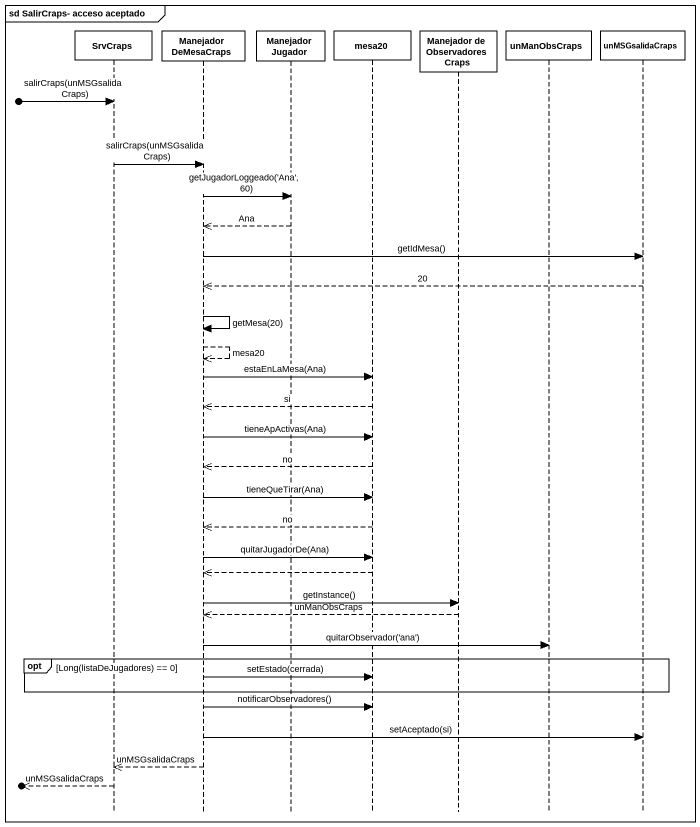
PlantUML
@startuml
mainframe sd SalirCraps- acceso aceptado
hide footbox
participant SrvCraps
participant "Manejador DeMesaCraps" as Manejador_DeMesaCraps
participant "Manejador Jugador" as Manejador_Jugador
participant mesa20
participant "Manejador de Observadores Craps" as Manejador_de_Observadores
participant unManObsCraps
participant unMSGsalidaCraps

[o-> SrvCraps : salirCraps(unMSGsalidaCraps)
SrvCraps -> Manejador_DeMesaCraps : salirCraps(unMSGsalidaCraps)
Manejador_DeMesaCraps -> Manejador_Jugador : getJugadorLoggeado('Ana', 60)
Manejador_Jugador -->> Manejador_DeMesaCraps : Ana
Manejador_DeMesaCraps -> unMSGsalidaCraps : getIdMesa()
unMSGsalidaCraps -->> Manejador_DeMesaCraps : 20
Manejador_DeMesaCraps -> Manejador_DeMesaCraps : getMesa(20)
Manejador_DeMesaCraps -->> Manejador_DeMesaCraps : mesa20
Manejador_DeMesaCraps -> mesa20 : estaEnLaMesa(Ana)
mesa20 -->> Manejador_DeMesaCraps : si
Manejador_DeMesaCraps -> mesa20 : tieneApActivas(Ana)
mesa20 -->> Manejador_DeMesaCraps : no
Manejador_DeMesaCraps -> mesa20 : tieneQueTirar(Ana)
mesa20 -->> Manejador_DeMesaCraps : no
Manejador_DeMesaCraps -> mesa20 : quitarJugadorDe(Ana)
mesa20 -->> Manejador_DeMesaCraps
Manejador_DeMesaCraps -> Manejador_de_Observadores : getInstance()
Manejador_de_Observadores -->> Manejador_DeMesaCraps : unManObsCraps
Manejador_DeMesaCraps -> unManObsCraps : quitarObservador('ana')
opt Long(listaDeJugadores) == 0
  Manejador_DeMesaCraps -> mesa20 : setEstado(cerrada)
end
Manejador_DeMesaCraps -> mesa20 : notificarObservadores()
Manejador_DeMesaCraps -> unMSGsalidaCraps : setAceptado(si)
Manejador_DeMesaCraps -->> SrvCraps : unMSGsalidaCraps
[o<<-- SrvCraps : unMSGsalidaCraps
@enduml
